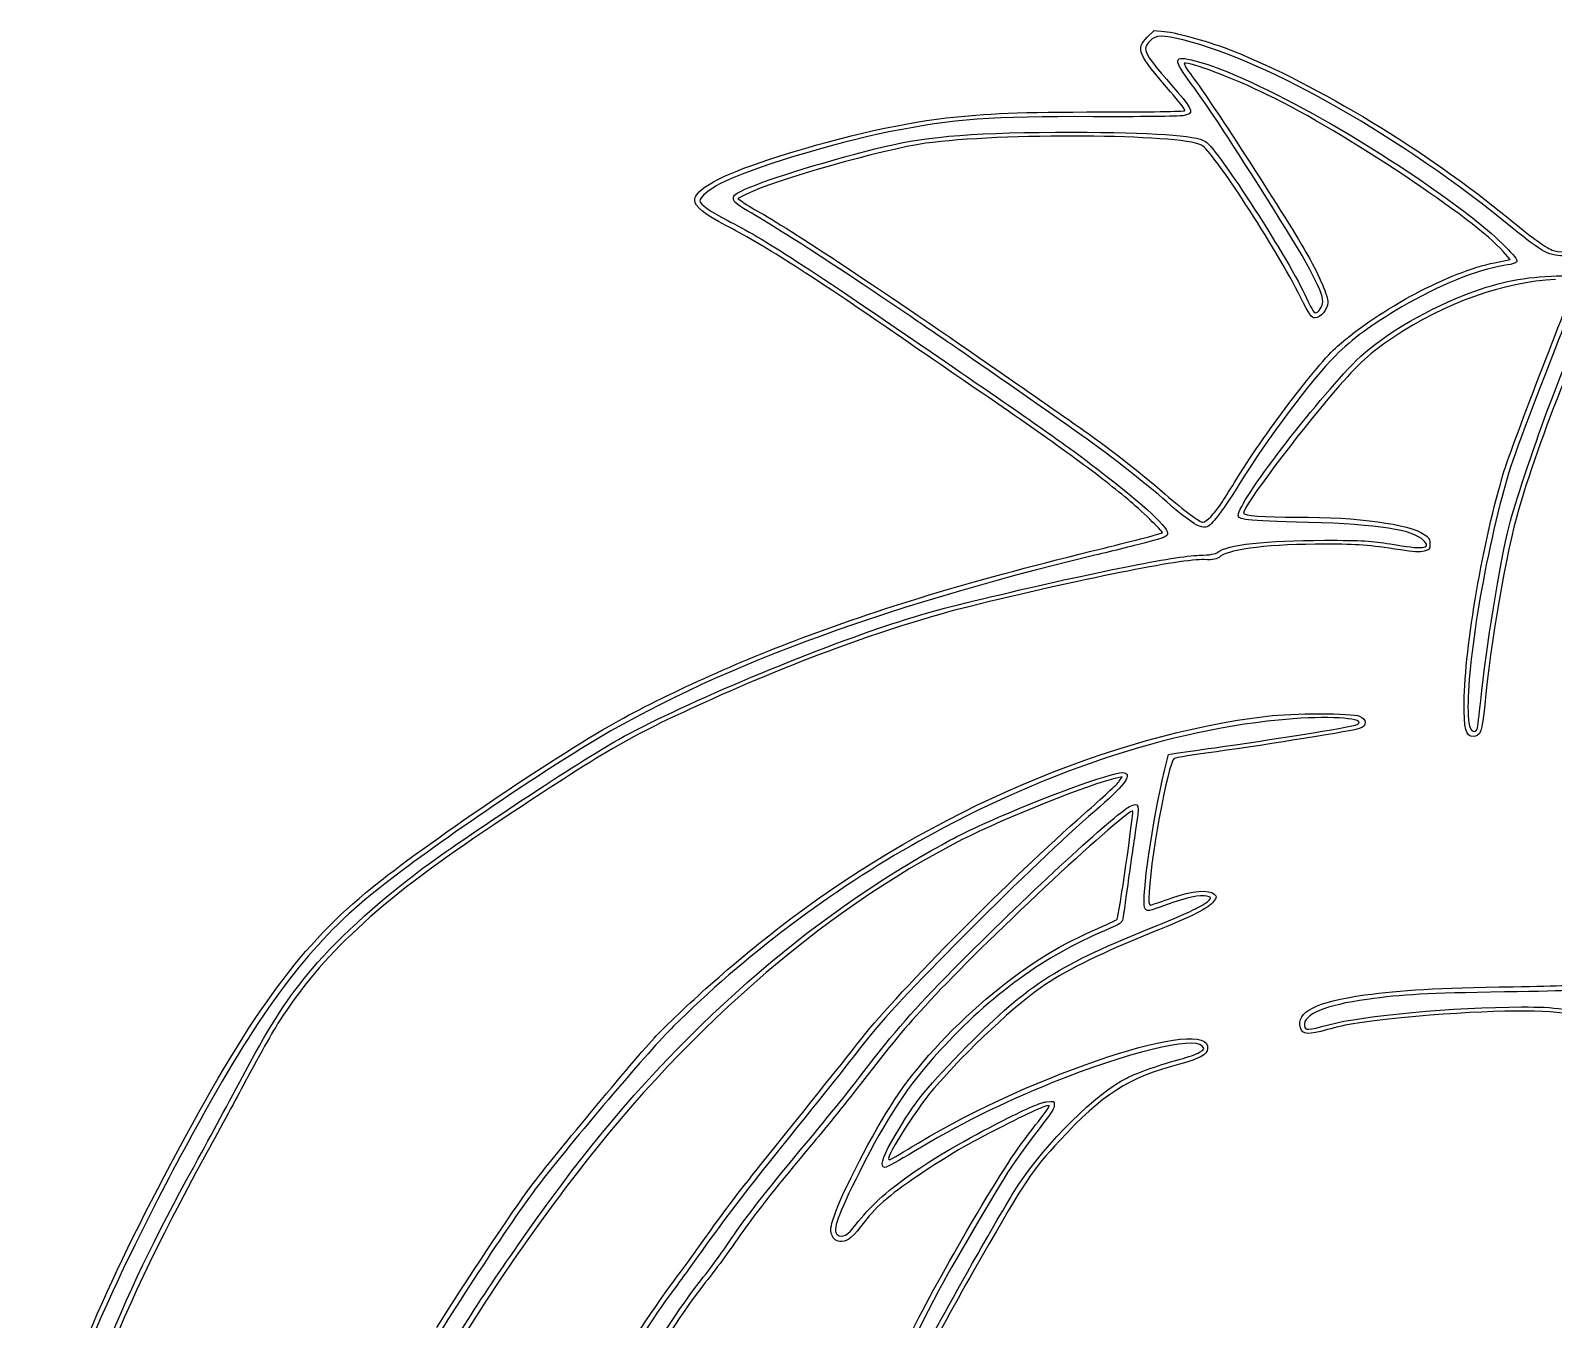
# Model space of a CAD drawing. Extents: x 0.09 to 7.25, y 10.43 to 11.9.
# Drawn here: x 0.5186 to 0.8501, y 10.8905 to 11.1711 of the extents above; entities that cross this region are included whole.
import ezdxf

# ---------------------------------------------------------------- set-up
doc = ezdxf.new("R2010")
doc.units = 0
doc.layers.add('Laag_1', color=7, linetype='CONTINUOUS')

msp = doc.modelspace()

# ---------------------------------------------------------------- linework, layer by layer
at = {"layer": 'Laag_1', "color": 7}
for points in [[(0.761642, 11.169574), (0.763121, 11.171053), (0.765409, 11.170837)], [(0.674424, 11.135428), (0.672567, 11.134487), (0.673461, 11.133809)], [(0.837251, 11.12051), (0.840603, 11.121187), (0.839123, 11.122918)], [(0.765408, 11.009956), (0.76624, 11.013445), (0.767884, 11.013717)], [(0.75557, 11.007653), (0.756184, 11.008591), (0.754958, 11.008323)]]:
    msp.add_lwpolyline(points, dxfattribs=at)
for points in [[(0.771923, 11.063691)], [(0.775455, 11.065204)]]:
    msp.add_lwpolyline(points, close=True, dxfattribs=at)
for points in [[(0.766689, 11.15773), (0.759526, 11.16598), (0.759085, 11.167017), (0.761642, 11.169574)], [(0.762253, 11.1688), (0.760396, 11.166862), (0.760696, 11.166307), (0.768337, 11.15752)], [(0.769703, 11.168918), (0.764882, 11.170141), (0.763514, 11.170119), (0.762253, 11.1688)], [(0.765409, 11.170837), (0.768186, 11.170576), (0.775677, 11.168454), (0.780189, 11.166651)], [(0.841097, 11.128091), (0.817301, 11.14762), (0.7883, 11.164204), (0.769703, 11.168918)], [(0.771381, 11.159225), (0.767111, 11.164936), (0.767206, 11.165708), (0.772026, 11.164459)], [(0.780189, 11.166651), (0.798634, 11.159283), (0.822586, 11.144736), (0.840275, 11.130161)], [(0.769724, 11.163909), (0.769515, 11.163839), (0.770289, 11.162545), (0.771442, 11.161033)], [(0.787908, 11.156999), (0.78031, 11.160692), (0.770854, 11.164286), (0.769724, 11.163909)], [(0.772026, 11.164459), (0.785093, 11.161076), (0.81293, 11.14532), (0.832417, 11.130278)], [(0.787526, 11.13477), (0.77858, 11.148876), (0.774512, 11.155037), (0.771381, 11.159225)], [(0.771442, 11.161033), (0.775561, 11.155626), (0.792658, 11.129159), (0.796604, 11.122079)], [(0.769851, 11.153596), (0.769949, 11.153753), (0.768525, 11.155614), (0.766689, 11.15773)], [(0.768337, 11.15752), (0.771691, 11.153664), (0.771851, 11.152904), (0.7694, 11.152488)], [(0.839123, 11.122918), (0.833251, 11.129788), (0.804426, 11.148969), (0.787908, 11.156999)], [(0.679315, 11.142957), (0.693355, 11.147549), (0.706724, 11.150683), (0.717901, 11.152003)], [(0.749923, 11.152289), (0.727668, 11.152377), (0.719422, 11.151768), (0.705775, 11.14903)], [(0.717901, 11.152003), (0.726601, 11.153032), (0.733812, 11.15331), (0.751718, 11.15331)], [(0.7694, 11.152488), (0.768519, 11.152338), (0.759754, 11.152248), (0.749923, 11.152289)], [(0.751718, 11.15331), (0.761594, 11.15331), (0.769754, 11.153439), (0.769851, 11.153596)], [(0.705775, 11.14903), (0.693081, 11.146484), (0.675303, 11.141046), (0.668649, 11.137675)], [(0.704448, 11.145773), (0.714166, 11.148098), (0.724741, 11.148903), (0.745436, 11.148895)], [(0.773442, 11.146119), (0.768833, 11.148502), (0.729523, 11.148746), (0.713417, 11.146489)], [(0.745436, 11.148895), (0.762762, 11.148895), (0.772251, 11.14823), (0.774329, 11.146893)], [(0.674078, 11.136478), (0.679018, 11.138725), (0.693449, 11.143142), (0.704448, 11.145773)], [(0.713417, 11.146489), (0.704212, 11.145201), (0.680354, 11.138433), (0.674424, 11.135428)], [(0.79503, 11.112979), (0.789609, 11.123804), (0.775901, 11.144847), (0.773442, 11.146119)], [(0.774329, 11.146893), (0.777038, 11.145149), (0.792798, 11.120702), (0.796316, 11.112787)], [(0.663145, 11.134088), (0.663145, 11.136452), (0.668642, 11.139466), (0.679315, 11.142957)], [(0.668649, 11.137675), (0.666511, 11.136591), (0.664248, 11.134685), (0.664248, 11.133968)], [(0.671598, 11.134481), (0.671598, 11.135197), (0.672033, 11.135548), (0.674078, 11.136478)], [(0.848722, 11.088234), (0.859187, 11.116252), (0.864477, 11.124851), (0.878668, 11.136914)], [(0.669918, 11.128628), (0.665433, 11.130928), (0.663145, 11.132772), (0.663145, 11.134088)], [(0.664248, 11.133968), (0.664248, 11.133274), (0.666786, 11.131473), (0.67019, 11.129753)], [(0.674629, 11.131824), (0.672192, 11.133262), (0.671598, 11.133782), (0.671598, 11.134481)], [(0.673461, 11.133809), (0.673952, 11.133435), (0.675753, 11.132345), (0.677464, 11.131383)], [(0.799852, 11.112036), (0.799852, 11.114415), (0.796412, 11.120759), (0.787526, 11.13477)], [(0.704304, 11.106833), (0.688305, 11.117884), (0.677443, 11.124769), (0.669918, 11.128628)], [(0.67019, 11.129753), (0.678363, 11.125624), (0.687037, 11.120001), (0.717442, 11.09912)], [(0.711287, 11.108002), (0.697301, 11.117622), (0.683492, 11.126595), (0.674629, 11.131824)], [(0.677464, 11.131383), (0.684729, 11.127297), (0.707078, 11.112403), (0.732233, 11.09488)], [(0.832417, 11.130278), (0.836677, 11.12699), (0.842113, 11.121777), (0.842113, 11.12098)], [(0.840275, 11.130161), (0.845738, 11.12566), (0.848529, 11.123664), (0.850077, 11.123154)], [(0.853052, 11.121976), (0.849081, 11.121931), (0.847819, 11.122575), (0.841097, 11.128091)], [(0.796604, 11.122079), (0.799227, 11.117374), (0.800954, 11.113309), (0.800954, 11.111838)], [(0.850077, 11.123154), (0.85215, 11.12247), (0.856155, 11.122934), (0.858123, 11.124088)], [(0.803051, 11.102332), (0.81234, 11.110478), (0.827511, 11.118542), (0.837251, 11.12051)], [(0.839265, 11.119881), (0.83325, 11.118917), (0.825185, 11.115646), (0.817083, 11.110883)], [(0.842113, 11.12098), (0.842113, 11.120462), (0.841558, 11.120248), (0.839265, 11.119881)], [(0.864055, 11.119524), (0.8586, 11.111202), (0.847549, 11.084221), (0.842518, 11.066941)], [(0.850527, 11.116853), (0.839195, 11.116316), (0.826553, 11.111791), (0.815097, 11.104174)], [(0.83044, 11.11338), (0.837406, 11.11611), (0.842727, 11.117277), (0.849551, 11.117569)], [(0.847693, 11.097655), (0.851543, 11.107561), (0.854781, 11.115981), (0.854889, 11.116367)], [(0.849551, 11.117569), (0.852736, 11.117705), (0.855506, 11.117764), (0.855706, 11.117694)], [(0.856068, 11.11694), (0.856068, 11.11659), (0.853275, 11.109119), (0.849861, 11.100334)], [(0.798167, 11.108476), (0.797406, 11.108476), (0.796975, 11.109095), (0.79503, 11.112979)], [(0.796316, 11.112787), (0.7971, 11.111023), (0.797958, 11.109579), (0.798225, 11.109579)], [(0.798225, 11.109579), (0.798887, 11.109579), (0.799852, 11.111034), (0.799852, 11.112036)], [(0.807193, 11.099262), (0.811941, 11.104038), (0.821653, 11.109936), (0.83044, 11.11338)], [(0.800954, 11.111838), (0.800954, 11.110411), (0.79935, 11.108476), (0.798167, 11.108476)], [(0.817083, 11.110883), (0.810304, 11.106898), (0.806379, 11.104013), (0.802586, 11.100225)], [(0.725619, 11.092186), (0.718241, 11.097241), (0.70865, 11.103832), (0.704304, 11.106833)], [(0.719555, 11.102342), (0.717534, 11.103717), (0.713813, 11.106264), (0.711287, 11.108002)], [(0.748587, 11.082073), (0.743182, 11.085935), (0.724578, 11.098923), (0.719555, 11.102342)], [(0.78073, 11.07283), (0.786744, 11.082753), (0.798611, 11.098437), (0.803051, 11.102332)], [(0.815097, 11.104174), (0.810267, 11.100961), (0.807628, 11.098541), (0.802584, 11.092694)], [(0.717442, 11.09912), (0.737949, 11.085038), (0.742846, 11.081594), (0.749138, 11.076831)], [(0.78147, 11.06559), (0.78147, 11.068361), (0.79805, 11.090064), (0.807193, 11.099262)], [(0.802586, 11.100225), (0.797359, 11.095004), (0.78803, 11.08255), (0.781655, 11.072279)], [(0.849861, 11.100334), (0.841471, 11.078747), (0.840478, 11.075925), (0.838412, 11.067839)], [(0.839353, 11.075239), (0.840091, 11.077663), (0.843844, 11.08775), (0.847693, 11.097655)], [(0.757407, 11.069006), (0.750534, 11.074742), (0.742042, 11.080934), (0.725619, 11.092186)], [(0.732233, 11.09488), (0.738802, 11.090304), (0.745334, 11.085755), (0.746749, 11.084772)], [(0.802584, 11.092694), (0.794213, 11.082989), (0.782575, 11.067474), (0.782575, 11.066019)], [(0.840489, 11.063428), (0.84155, 11.067664), (0.845626, 11.079943), (0.848722, 11.088234)], [(0.746749, 11.084772), (0.752688, 11.080642), (0.759702, 11.075182), (0.765492, 11.07018)], [(0.767145, 11.067318), (0.764788, 11.069675), (0.754583, 11.077789), (0.748587, 11.082073)], [(0.749138, 11.076831), (0.759828, 11.068739), (0.766043, 11.063161), (0.766043, 11.061659)], [(0.781655, 11.072279), (0.778745, 11.067591), (0.776883, 11.064982), (0.77537, 11.063468)], [(0.775455, 11.065205), (0.776978, 11.066852), (0.778014, 11.06835), (0.78073, 11.07283)], [(0.830621, 11.024895), (0.830743, 11.036919), (0.834781, 11.060219), (0.839353, 11.075239)], [(0.76494, 11.061753), (0.76494, 11.062098), (0.760111, 11.066749), (0.757407, 11.069006)], [(0.765492, 11.07018), (0.769845, 11.066419), (0.773073, 11.064018), (0.773779, 11.064013)], [(0.771923, 11.063695), (0.770853, 11.064347), (0.767804, 11.066659), (0.767145, 11.067318)], [(0.79672, 11.063985), (0.782276, 11.064422), (0.78147, 11.064507), (0.78147, 11.06559)], [(0.782575, 11.066019), (0.782575, 11.065461), (0.786891, 11.065136), (0.794298, 11.065135)], [(0.838412, 11.067839), (0.833586, 11.048946), (0.830419, 11.026004), (0.831768, 11.019702)], [(0.842518, 11.066941), (0.839797, 11.057592), (0.836268, 11.037227), (0.835106, 11.02416)], [(0.77537, 11.063468), (0.774596, 11.062694), (0.77344, 11.06277), (0.771923, 11.063691)], [(0.773779, 11.064013), (0.774093, 11.064013), (0.774847, 11.064547), (0.775455, 11.065204)], [(0.794298, 11.065135), (0.8076, 11.065135), (0.818543, 11.063639), (0.821919, 11.061364)], [(0.821802, 11.060062), (0.819524, 11.062341), (0.81196, 11.063524), (0.79672, 11.063985)], [(0.834222, 11.025177), (0.835355, 11.036615), (0.838346, 11.054873), (0.840489, 11.063428)], [(0.761725, 11.059669), (0.759349, 11.059044), (0.754182, 11.057759), (0.75024, 11.056812)], [(0.751986, 11.058325), (0.759111, 11.060071), (0.76494, 11.061613), (0.76494, 11.061753)], [(0.766043, 11.061659), (0.766043, 11.060879), (0.765672, 11.060707), (0.761725, 11.059669)], [(0.777001, 11.057496), (0.778765, 11.059093), (0.787672, 11.060085), (0.800212, 11.060083)], [(0.800397, 11.059234), (0.788642, 11.059276), (0.77981, 11.058232), (0.777613, 11.056598)], [(0.800212, 11.060083), (0.808583, 11.060083), (0.810595, 11.059964), (0.814543, 11.059275)], [(0.816795, 11.057973), (0.809587, 11.059083), (0.807778, 11.059222), (0.800397, 11.059234)], [(0.814543, 11.059275), (0.821602, 11.058039), (0.823608, 11.058256), (0.821802, 11.060062)], [(0.821919, 11.061364), (0.822943, 11.060674), (0.823182, 11.060277), (0.823182, 11.059264)], [(0.823182, 11.059264), (0.823182, 11.058155), (0.823047, 11.05798), (0.82194, 11.057694)], [(0.75024, 11.056812), (0.703098, 11.045499), (0.666404, 11.031791), (0.63981, 11.01556)], [(0.686297, 11.038751), (0.70582, 11.046057), (0.723842, 11.051427), (0.751986, 11.058325)], [(0.774047, 11.055874), (0.769297, 11.056062), (0.746969, 11.051594), (0.722835, 11.045633)], [(0.727816, 11.047818), (0.75007, 11.053135), (0.767687, 11.056645), (0.772944, 11.056809)], [(0.772944, 11.056809), (0.775422, 11.056889), (0.776536, 11.057078), (0.777001, 11.057496)], [(0.777613, 11.056598), (0.776688, 11.055909), (0.776115, 11.055793), (0.774047, 11.055874)], [(0.82194, 11.057694), (0.821108, 11.057482), (0.819409, 11.057572), (0.816795, 11.057973)], [(0.704982, 11.041522), (0.712151, 11.043911), (0.716593, 11.045136), (0.727816, 11.047818)], [(0.722835, 11.045633), (0.706529, 11.041606), (0.686002, 11.034157), (0.665003, 11.02465)], [(0.646587, 11.016756), (0.659125, 11.023773), (0.686238, 11.035272), (0.704982, 11.041522)], [(0.64452, 11.019637), (0.655176, 11.02575), (0.671439, 11.033192), (0.686297, 11.038751)], [(0.665003, 11.02465), (0.648985, 11.017398), (0.643763, 11.014362), (0.619416, 10.998154)], [(0.787719, 11.021823), (0.793118, 11.022482), (0.806273, 11.022479), (0.807839, 11.021823)], [(0.832572, 11.017362), (0.830994, 11.017362), (0.830563, 11.019025), (0.830621, 11.024895)], [(0.835106, 11.02416), (0.834614, 11.018641), (0.834138, 11.017362), (0.832572, 11.017362)], [(0.833433, 11.019003), (0.833565, 11.019348), (0.83392, 11.022127), (0.834222, 11.025177)], [(0.591485, 10.983321), (0.602487, 10.992496), (0.629735, 11.011153), (0.64452, 11.019637)], [(0.68372, 10.977459), (0.715133, 11.001263), (0.753548, 11.017649), (0.787719, 11.021823)], [(0.795068, 11.021335), (0.769312, 11.019742), (0.740287, 11.010398), (0.712016, 10.994598)], [(0.776326, 11.014934), (0.787751, 11.016525), (0.805847, 11.019437), (0.80698, 11.019869)], [(0.808024, 11.019154), (0.806743, 11.018649), (0.788033, 11.015613), (0.776695, 11.01407)], [(0.80698, 11.019869), (0.810102, 11.021057), (0.803572, 11.02186), (0.795068, 11.021335)], [(0.807839, 11.021823), (0.80941, 11.02116), (0.809508, 11.019739), (0.808024, 11.019154)], [(0.831768, 11.019702), (0.832029, 11.018472), (0.833062, 11.01804), (0.833433, 11.019003)], [(0.603788, 10.988548), (0.612643, 10.995166), (0.638724, 11.012355), (0.646587, 11.016756)], [(0.63981, 11.01556), (0.624628, 11.006294), (0.602756, 10.991133), (0.592588, 10.982828)], [(0.767515, 11.012614), (0.766189, 11.011929), (0.762013, 10.988858), (0.761999, 10.982136)], [(0.776695, 11.01407), (0.771945, 11.013424), (0.767814, 11.012769), (0.767515, 11.012614)], [(0.767884, 11.013717), (0.768788, 11.013867), (0.772587, 11.014413), (0.776326, 11.014934)], [(0.729291, 10.999794), (0.74154, 11.005127), (0.755323, 11.010005), (0.756676, 11.009486)], [(0.756676, 11.009486), (0.758349, 11.008844), (0.756718, 11.006726), (0.750134, 11.001059)], [(0.761078, 10.980181), (0.760374, 10.982401), (0.762775, 10.998915), (0.765408, 11.009956)], [(0.754958, 11.008323), (0.749342, 11.007095), (0.730759, 10.999676), (0.721392, 10.994923)], [(0.748008, 11.000613), (0.751829, 11.003969), (0.755231, 11.007136), (0.75557, 11.007653)], [(0.757795, 11.002119), (0.75989, 11.003247), (0.760035, 11.002692), (0.759126, 10.997045)], [(0.699578, 10.951768), (0.707729, 10.962082), (0.731943, 10.986504), (0.748008, 11.000613)], [(0.750134, 11.001059), (0.737326, 10.990013), (0.707581, 10.960299), (0.701317, 10.952293)], [(0.714775, 10.992601), (0.721034, 10.996132), (0.722147, 10.996683), (0.729291, 10.999794)], [(0.758496, 11.001114), (0.757636, 11.001974), (0.727266, 10.973714), (0.715604, 10.961201)], [(0.721187, 10.968443), (0.736169, 10.983497), (0.75446, 11.000323), (0.757795, 11.002119)], [(0.755105, 10.977586), (0.755418, 10.977903), (0.758731, 11.000879), (0.758496, 11.001114)], [(0.619416, 10.998154), (0.595621, 10.982313), (0.5831, 10.97099), (0.573603, 10.956725)], [(0.759126, 10.997045), (0.758694, 10.994358), (0.757915, 10.989018), (0.757394, 10.985178)], [(0.721392, 10.994923), (0.690594, 10.979294), (0.659906, 10.952343), (0.634979, 10.919035)], [(0.712016, 10.994598), (0.693019, 10.983981), (0.673667, 10.969397), (0.658528, 10.954291)], [(0.634269, 10.919944), (0.657221, 10.950694), (0.685129, 10.975881), (0.714775, 10.992601)], [(0.578766, 10.965486), (0.584463, 10.972484), (0.593765, 10.981056), (0.603788, 10.988548)], [(0.549127, 10.924364), (0.566137, 10.95637), (0.576555, 10.970871), (0.591485, 10.983321)], [(0.592588, 10.982828), (0.579683, 10.972288), (0.569721, 10.959296), (0.556767, 10.936111)], [(0.757394, 10.985178), (0.756874, 10.981338), (0.756361, 10.977838), (0.756253, 10.977401)], [(0.774648, 10.982619), (0.773212, 10.982981), (0.770073, 10.982316), (0.76598, 10.98078)], [(0.767025, 10.982262), (0.771357, 10.98379), (0.775183, 10.984123), (0.776243, 10.983064)], [(0.776243, 10.983064), (0.7768, 10.982506), (0.77679, 10.982389), (0.7761, 10.981467)], [(0.76598, 10.98078), (0.761903, 10.979254), (0.761393, 10.979191), (0.761078, 10.980181)], [(0.761799, 10.97541), (0.77073, 10.979027), (0.774307, 10.98074), (0.775214, 10.981832)], [(0.761999, 10.982136), (0.761999, 10.980774), (0.762093, 10.980562), (0.762639, 10.980736)], [(0.762639, 10.980736), (0.762993, 10.980848), (0.764966, 10.981536), (0.767025, 10.982262)], [(0.7761, 10.981467), (0.774998, 10.979991), (0.771748, 10.978355), (0.762641, 10.974691)], [(0.775214, 10.981832), (0.77558, 10.982272), (0.775475, 10.98241), (0.774648, 10.982619)], [(0.655184, 10.952627), (0.66245, 10.960072), (0.673751, 10.969905), (0.68372, 10.977459)], [(0.749855, 10.975132), (0.752591, 10.97633), (0.754953, 10.977435), (0.755105, 10.977586)], [(0.756253, 10.977401), (0.756107, 10.976799), (0.755152, 10.976232), (0.752322, 10.975065)], [(0.752322, 10.975065), (0.739611, 10.969818), (0.727426, 10.960956), (0.716532, 10.949032)], [(0.721019, 10.948542), (0.735203, 10.963085), (0.741324, 10.967118), (0.761799, 10.97541)], [(0.726536, 10.960167), (0.734775, 10.967148), (0.741546, 10.971493), (0.749855, 10.975132)], [(0.762641, 10.974691), (0.752322, 10.97054), (0.744519, 10.966739), (0.739577, 10.963457)], [(0.700996, 10.94575), (0.707729, 10.95445), (0.711684, 10.958895), (0.721187, 10.968443)], [(0.564135, 10.942233), (0.570496, 10.954162), (0.573728, 10.959299), (0.578766, 10.965486)], [(0.739577, 10.963457), (0.733303, 10.959291), (0.722242, 10.948988), (0.715186, 10.940738)], [(0.809034, 10.961116), (0.816852, 10.962229), (0.824577, 10.962661), (0.841263, 10.962919)], [(0.841263, 10.962919), (0.851307, 10.963076), (0.856907, 10.963293), (0.857158, 10.963545)], [(0.715604, 10.961201), (0.708747, 10.953846), (0.707754, 10.952664), (0.699152, 10.94163)], [(0.706667, 10.938323), (0.711335, 10.945448), (0.718632, 10.95347), (0.726536, 10.960167)], [(0.795003, 10.953971), (0.794053, 10.957467), (0.798185, 10.959571), (0.809034, 10.961116)], [(0.809508, 10.960153), (0.800382, 10.95891), (0.795513, 10.95686), (0.795863, 10.954406)], [(0.839402, 10.961772), (0.822236, 10.961497), (0.817472, 10.961237), (0.809508, 10.960153)], [(0.857719, 10.962701), (0.856823, 10.962114), (0.855059, 10.962025), (0.839402, 10.961772)], [(0.573603, 10.956725), (0.571454, 10.953497), (0.56926, 10.949641), (0.564822, 10.94129)], [(0.71179, 10.928877), (0.736897, 10.944102), (0.775664, 10.956777), (0.774785, 10.949473)], [(0.801129, 10.95464), (0.808398, 10.956634), (0.828601, 10.958494), (0.84312, 10.958506)], [(0.853133, 10.956974), (0.848017, 10.958074), (0.833845, 10.95775), (0.816935, 10.956146)], [(0.84312, 10.958506), (0.850977, 10.958506), (0.852176, 10.958322), (0.865399, 10.954993)], [(0.658528, 10.954291), (0.653276, 10.949048), (0.638242, 10.931402), (0.629563, 10.920292)], [(0.800868, 10.953571), (0.796775, 10.952376), (0.79541, 10.95247), (0.795003, 10.953971)], [(0.795863, 10.954406), (0.796013, 10.953355), (0.796534, 10.953378), (0.801129, 10.95464)], [(0.816935, 10.956146), (0.809136, 10.955406), (0.804748, 10.954703), (0.800868, 10.953571)], [(0.62749, 10.919425), (0.632363, 10.925912), (0.651479, 10.948832), (0.655184, 10.952627)], [(0.677842, 10.924548), (0.691643, 10.941793), (0.696677, 10.948098), (0.699578, 10.951768)], [(0.701317, 10.952293), (0.694637, 10.943755), (0.692121, 10.940596), (0.679072, 10.924364)], [(0.773608, 10.949991), (0.771519, 10.952077), (0.757451, 10.948646), (0.741047, 10.942049)], [(0.773016, 10.948638), (0.774149, 10.949328), (0.774187, 10.949414), (0.773608, 10.949991)], [(0.716532, 10.949032), (0.709628, 10.941477), (0.704847, 10.934272), (0.699056, 10.922705)], [(0.705979, 10.929163), (0.710311, 10.936812), (0.713164, 10.940489), (0.721019, 10.948542)], [(0.757172, 10.94304), (0.759659, 10.944282), (0.764762, 10.946071), (0.768829, 10.947129)], [(0.774785, 10.949473), (0.774614, 10.948065), (0.773266, 10.947316), (0.768669, 10.946078)], [(0.768829, 10.947129), (0.770466, 10.947554), (0.772349, 10.948234), (0.773016, 10.948638)], [(0.684644, 10.925503), (0.692972, 10.935515), (0.695436, 10.938567), (0.700996, 10.94575)], [(0.733561, 10.919739), (0.739685, 10.92899), (0.750595, 10.939757), (0.757172, 10.94304)], [(0.768669, 10.946078), (0.757479, 10.943065), (0.751945, 10.939529), (0.742553, 10.92939)], [(0.552547, 10.920843), (0.557334, 10.929554), (0.559938, 10.934361), (0.564135, 10.942233)], [(0.564822, 10.94129), (0.563049, 10.937955), (0.559284, 10.93101), (0.556454, 10.925856)], [(0.699152, 10.94163), (0.695763, 10.937285), (0.690971, 10.931331), (0.688501, 10.9284)], [(0.715186, 10.940738), (0.710816, 10.935627), (0.703997, 10.924649), (0.705568, 10.925252)], [(0.741047, 10.942049), (0.730246, 10.937706), (0.720144, 10.932672), (0.710738, 10.926947)], [(0.693487, 10.9129), (0.695335, 10.918424), (0.701805, 10.930902), (0.706667, 10.938323)], [(0.73041, 10.933856), (0.735699, 10.936529), (0.738448, 10.937716), (0.739676, 10.937854)], [(0.740317, 10.936881), (0.740317, 10.937398), (0.737723, 10.936313), (0.731493, 10.933188)], [(0.741406, 10.937177), (0.741364, 10.93627), (0.741235, 10.936033), (0.736619, 10.93001)], [(0.737358, 10.932832), (0.738985, 10.93489), (0.740317, 10.936712), (0.740317, 10.936881)], [(0.739676, 10.937854), (0.741327, 10.938039), (0.741421, 10.938001), (0.741406, 10.937177)], [(0.556767, 10.936111), (0.550918, 10.925641), (0.548268, 10.920619), (0.542301, 10.90869)], [(0.698321, 10.91123), (0.703635, 10.918302), (0.713749, 10.925433), (0.73041, 10.933856)], [(0.731493, 10.933188), (0.723115, 10.928985), (0.719646, 10.927002), (0.713122, 10.922688)], [(0.736619, 10.93001), (0.731993, 10.923972), (0.730518, 10.921609), (0.719096, 10.901942)], [(0.723409, 10.911496), (0.730096, 10.922861), (0.733065, 10.927402), (0.737358, 10.932832)], [(0.688501, 10.9284), (0.681939, 10.920615), (0.676066, 10.91322), (0.673616, 10.909659)], [(0.704534, 10.923597), (0.703438, 10.923597), (0.703955, 10.925589), (0.705979, 10.929163)], [(0.710738, 10.926947), (0.707711, 10.925105), (0.704919, 10.923597), (0.704534, 10.923597)], [(0.705568, 10.925252), (0.705934, 10.925395), (0.708736, 10.927025), (0.71179, 10.928877)], [(0.742553, 10.92939), (0.73656, 10.922922), (0.73525, 10.920965), (0.72542, 10.903797)], [(0.518575, 10.849764), (0.524852, 10.87388), (0.533434, 10.894837), (0.549127, 10.924364)], [(0.556454, 10.925856), (0.536334, 10.889204), (0.526442, 10.862957), (0.520227, 10.829735)], [(0.679072, 10.924364), (0.67362, 10.917582), (0.669118, 10.911626), (0.663759, 10.904108)], [(0.665157, 10.907827), (0.669476, 10.913928), (0.671872, 10.917087), (0.677842, 10.924548)], [(0.67021, 10.906719), (0.674198, 10.912623), (0.677425, 10.916824), (0.684644, 10.925503)], [(0.520744, 10.837477), (0.526607, 10.865348), (0.536949, 10.892458), (0.552547, 10.920843)], [(0.629563, 10.920292), (0.624138, 10.913346), (0.610407, 10.892507), (0.602806, 10.879684)], [(0.609791, 10.883941), (0.614852, 10.892567), (0.625253, 10.907866), (0.634269, 10.919944)], [(0.699056, 10.922705), (0.694245, 10.913092), (0.69309, 10.909844), (0.694166, 10.908951)], [(0.713122, 10.922688), (0.70603, 10.917999), (0.702785, 10.915263), (0.700127, 10.911732)], [(0.724813, 10.904856), (0.728554, 10.911424), (0.73249, 10.918122), (0.733561, 10.919739)], [(0.634979, 10.919035), (0.621424, 10.900922), (0.614181, 10.889733), (0.599653, 10.864463)], [(0.607033, 10.888739), (0.612707, 10.897882), (0.623741, 10.914431), (0.62749, 10.919425)], [(0.692933, 10.909049), (0.692616, 10.909885), (0.692717, 10.910604), (0.693487, 10.9129)], [(0.694166, 10.908951), (0.695192, 10.9081), (0.696515, 10.908826), (0.698321, 10.91123)], [(0.700127, 10.911732), (0.697693, 10.908497), (0.696477, 10.907451), (0.695158, 10.90746)], [(0.69942, 10.863355), (0.705767, 10.879429), (0.712557, 10.893056), (0.723409, 10.911496)], [(0.542301, 10.90869), (0.531219, 10.886538), (0.524482, 10.86886), (0.519348, 10.848465)], [(0.65873, 10.899007), (0.660477, 10.901332), (0.663368, 10.905301), (0.665157, 10.907827)], [(0.673616, 10.909659), (0.670297, 10.904836), (0.668003, 10.901714), (0.664884, 10.897775)], [(0.665082, 10.899737), (0.666469, 10.901454), (0.668777, 10.904596), (0.67021, 10.906719)], [(0.695158, 10.90746), (0.693886, 10.90746), (0.693403, 10.907814), (0.692933, 10.909049)], [(0.663759, 10.904108), (0.661975, 10.901606), (0.659286, 10.897905), (0.657782, 10.895883)], [(0.701372, 10.857082), (0.709078, 10.876429), (0.711902, 10.882186), (0.724813, 10.904856)], [(0.72542, 10.903797), (0.713786, 10.883476), (0.709698, 10.875198), (0.702865, 10.858111)], [(0.719096, 10.901942), (0.714769, 10.89449), (0.70568, 10.875942), (0.702169, 10.867397)], [(0.626917, 10.843433), (0.633804, 10.859761), (0.648388, 10.885236), (0.65873, 10.899007)], [(0.631179, 10.840387), (0.638044, 10.857517), (0.65509, 10.887357), (0.665082, 10.899737)], [(0.664884, 10.897775), (0.655338, 10.885724), (0.638233, 10.855326), (0.631557, 10.83855)], [(0.657782, 10.895883), (0.648528, 10.883441), (0.63374, 10.857134), (0.627311, 10.841679)]]:
    msp.add_open_spline(points, degree=3, dxfattribs=at)

doc.saveas('drawing.dxf')
